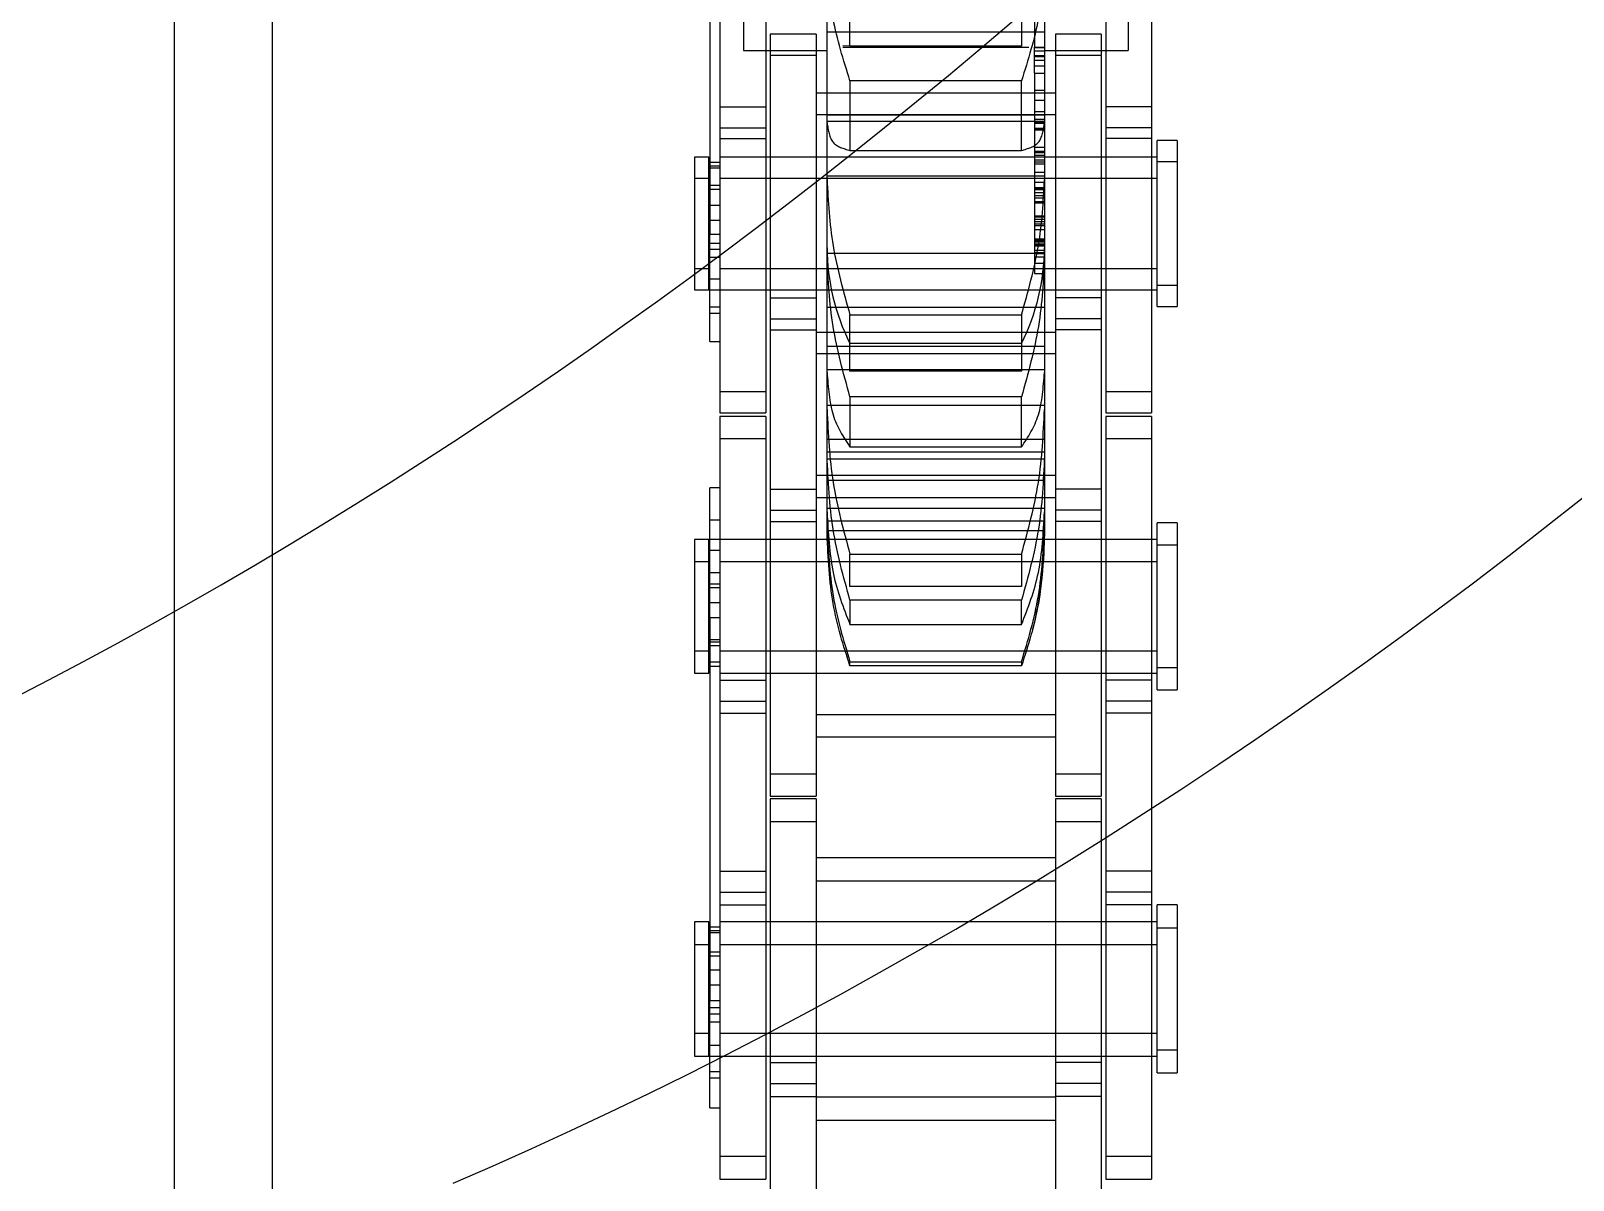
# Model space of a CAD drawing. Header units: metres. Extents: x 0 to 63075, y 0 to 44550.
# Drawn here: x 13773.7 to 13824.9, y 27537.9 to 27575.9 of the extents above; entities that cross this region are included whole.
import ezdxf

# ---------------------------------------------------------------- set-up
doc = ezdxf.new("R2010")
doc.units = ezdxf.units.M
doc.header["$LTSCALE"] = 75
doc.linetypes.add('HIDDEN2', pattern=[4.7625, 3.175, -1.5875])
for name, color, linetype in [('SDM', 7, 'Continuous'), ('SL1', 8, 'Continuous'), ('SL4', 4, 'Continuous'), ('ST1', 7, 'HIDDEN2')]:
    doc.layers.add(name, color=color, linetype=linetype)

# ---------------------------------------------------------------- blocks, each defined once
blk = doc.blocks.new('A$C1d93b9d1')
at = {"layer": 'SL1'}
for centre, major_axis, start_param, end_param in [((5493.801, 3399.354), (-75.435, -153.963), 0.687373, 4.019336), ((5517.661, 3387.663), (-75.435, -153.963), 0.687373, 3.141593), ((5517.661, 3387.663), (75.435, 153.963), 3.828966, 6.283185), ((5541.521, 3375.973), (75.435, 153.963), 3.828966, 6.283185)]:
    blk.add_ellipse(centre, major_axis=major_axis, ratio=0.705012, start_param=start_param, end_param=end_param, dxfattribs=at)
blk = doc.blocks.new('A$C429c7d53')
at = {"layer": 'SL4'}
blk.add_line((57.76, 215), (57.76, 1004.763), dxfattribs=at)
at = {"layer": 'ST1'}
for p, q in [((57.76, 215), (57.76, 1004.763)), ((60.997, 1004.763), (60.997, 4.763)), ((76.625, 519.074), (76.625, 485.219)), ((89.375, 519.074), (89.375, 485.219)), ((75.511, 491.837), (75.511, 479.137)), ((75.843, 488.662), (75.843, 482.312)), ((77.363, 488.662), (77.363, 482.312)), ((88.637, 488.662), (88.637, 482.312)), ((90.157, 488.662), (90.157, 482.312)), ((79.395, 482.829), (79.395, 488.142)), ((86.605, 488.142), (86.605, 482.829)), ((80.157, 485.373), (80.157, 487.815)), ((85.843, 487.815), (85.843, 485.373)), ((86.605, 485.833), (79.395, 485.833)), ((86.27, 486.187), (86.27, 485.331)), ((77.515, 485.766), (77.515, 485.057)), ((79.035, 485.766), (77.515, 485.766)), ((79.035, 485.766), (79.035, 485.057)), ((80.157, 485.373), (79.915, 485.383)), ((79.915, 485.338), (86.085, 485.338)), ((85.843, 485.373), (80.157, 485.373)), ((86.27, 485.331), (86.605, 485.331)), ((86.27, 485.215), (86.27, 485.331)), ((86.27, 485.324), (86.605, 485.324)), ((86.965, 485.766), (86.965, 485.057)), ((88.485, 485.766), (86.965, 485.766)), ((88.485, 485.766), (88.485, 485.057)), ((76.625, 485.219), (79.395, 485.219)), ((77.515, 485.057), (77.515, 475.962)), ((79.035, 485.057), (77.515, 485.057)), ((79.035, 485.057), (79.035, 475.962)), ((86.27, 484.904), (86.27, 485.215)), ((86.27, 485.215), (86.605, 485.215)), ((86.27, 485.053), (86.605, 485.053)), ((86.27, 485.029), (86.605, 485.029)), ((86.27, 484.905), (86.605, 484.905)), ((86.27, 484.904), (86.605, 484.904)), ((86.27, 484.711), (86.27, 484.904)), ((86.605, 485.219), (89.375, 485.219)), ((86.965, 485.057), (86.965, 475.962)), ((88.485, 485.057), (86.965, 485.057)), ((88.485, 485.057), (88.485, 475.962)), ((86.27, 484.711), (86.605, 484.711)), ((86.27, 484.471), (86.27, 484.711)), ((86.27, 484.471), (86.27, 483.202)), ((86.27, 484.471), (86.605, 484.471)), ((86.965, 483.806), (79.035, 483.806)), ((80.157, 484.218), (80.157, 481.915)), ((85.843, 484.218), (80.157, 484.218)), ((85.843, 481.915), (85.843, 484.218)), ((86.27, 483.912), (86.605, 483.912)), ((86.27, 483.824), (86.605, 483.824)), ((75.843, 483.36), (77.363, 483.36)), ((86.27, 483.574), (86.605, 483.574)), ((90.157, 483.36), (88.637, 483.36)), ((86.965, 483.097), (79.035, 483.097)), ((86.605, 483.077), (79.395, 483.077)), ((86.605, 482.873), (79.395, 482.873)), ((79.395, 478.492), (79.395, 482.829)), ((86.27, 483.202), (86.27, 482.851)), ((86.27, 483.202), (86.605, 483.202)), ((86.27, 482.951), (86.605, 482.951)), ((86.27, 482.851), (86.605, 482.851)), ((86.27, 482.851), (86.27, 482.814)), ((86.27, 482.814), (86.605, 482.814)), ((86.27, 482.814), (86.27, 482.655)), ((86.605, 482.829), (86.605, 478.492)), ((75.843, 482.665), (77.363, 482.665)), ((75.843, 482.312), (77.363, 482.312)), ((75.843, 482.312), (75.843, 473.217)), ((77.363, 482.312), (77.363, 473.217)), ((86.27, 482.655), (86.27, 482.021)), ((86.27, 482.655), (86.605, 482.655)), ((86.27, 482.601), (86.605, 482.601)), ((86.27, 482.599), (86.605, 482.599)), ((90.157, 482.665), (88.637, 482.665)), ((90.157, 482.312), (88.637, 482.312)), ((88.637, 482.312), (88.637, 473.217)), ((90.157, 482.312), (90.157, 473.217)), ((90.342, 481.535), (90.342, 482.244)), ((91, 482.244), (90.342, 482.244)), ((91, 482.244), (91, 481.535)), ((75, 481.691), (75, 480.982)), ((75.474, 481.691), (75, 481.691)), ((75.474, 481.686), (75.474, 481.691)), ((75.474, 480.982), (75.474, 481.686)), ((77.363, 481.691), (75.843, 481.691)), ((90.342, 481.691), (75.843, 481.691)), ((79.035, 481.691), (77.515, 481.691)), ((86.965, 481.691), (79.035, 481.691)), ((80.157, 481.915), (85.843, 481.915)), ((86.27, 482.021), (86.27, 481.841)), ((86.27, 482.021), (86.605, 482.021)), ((86.27, 481.89), (86.605, 481.89)), ((86.27, 481.841), (86.27, 481.185)), ((86.27, 481.841), (86.605, 481.841)), ((86.27, 481.75), (86.605, 481.75)), ((88.485, 481.691), (86.965, 481.691)), ((90.157, 481.691), (88.637, 481.691)), ((75.843, 481.322), (75.474, 481.322)), ((75.511, 481.522), (75.843, 481.522)), ((75.511, 481.399), (75.843, 481.399)), ((86.27, 481.605), (86.605, 481.605)), ((86.27, 481.538), (86.605, 481.538)), ((86.27, 481.471), (86.605, 481.471)), ((86.27, 481.185), (86.27, 478.372)), ((86.605, 481.185), (86.27, 481.185)), ((90.342, 476.738), (90.342, 481.535)), ((91, 481.535), (90.342, 481.535)), ((91, 481.535), (91, 476.738)), ((75, 480.982), (75, 477.292)), ((75.474, 480.982), (75, 480.982)), ((75.474, 477.292), (75.474, 480.982)), ((75.511, 480.756), (75.843, 480.756)), ((77.363, 480.982), (75.843, 480.982)), ((90.342, 480.982), (75.843, 480.982)), ((79.035, 480.982), (77.515, 480.982)), ((86.965, 480.982), (79.035, 480.982)), ((86.605, 481.059), (79.395, 481.059)), ((86.605, 480.85), (86.27, 480.85)), ((86.27, 480.688), (86.605, 480.688)), ((88.485, 480.982), (86.965, 480.982)), ((90.157, 480.982), (88.637, 480.982)), ((75.843, 480.613), (75.474, 480.613)), ((86.27, 480.651), (86.605, 480.651)), ((86.27, 480.619), (86.605, 480.619)), ((86.27, 480.519), (86.605, 480.519)), ((86.27, 480.423), (86.605, 480.423)), ((86.27, 480.337), (86.605, 480.337)), ((86.27, 480.337), (86.605, 480.337)), ((86.27, 480.217), (86.605, 480.217)), ((86.27, 480.176), (86.605, 480.176)), ((75.511, 480.093), (75.843, 480.093)), ((86.27, 479.741), (86.605, 479.741)), ((86.27, 479.717), (86.605, 479.717)), ((75.511, 479.599), (75.843, 479.599)), ((75.511, 479.137), (75.843, 479.137)), ((75.511, 475.585), (75.511, 479.137)), ((86.27, 479.635), (86.605, 479.635)), ((86.27, 479.554), (86.605, 479.554)), ((86.27, 479.48), (86.605, 479.48)), ((86.27, 479.422), (86.605, 479.422)), ((86.27, 479.288), (86.605, 479.288)), ((75.511, 478.844), (75.843, 478.844)), ((75.511, 478.639), (75.843, 478.639)), ((86.27, 478.984), (86.605, 478.984)), ((86.27, 478.976), (86.605, 478.976)), ((86.27, 478.955), (86.605, 478.955)), ((86.27, 478.928), (86.605, 478.928)), ((86.27, 478.89), (86.605, 478.89)), ((86.27, 478.882), (86.605, 478.882)), ((86.27, 478.822), (86.605, 478.822)), ((86.27, 478.809), (86.605, 478.809)), ((86.27, 478.769), (86.605, 478.769)), ((86.27, 478.754), (86.605, 478.754)), ((75.474, 478.37), (75.843, 478.37)), ((86.605, 478.492), (79.395, 478.492)), ((79.395, 478.374), (79.395, 478.492)), ((79.395, 474.558), (79.395, 478.374)), ((86.605, 478.6), (86.27, 478.6)), ((86.27, 478.534), (86.605, 478.534)), ((86.27, 478.496), (86.605, 478.496)), ((86.605, 478.372), (86.27, 478.372)), ((86.27, 478.372), (86.27, 477.839)), ((86.27, 478.173), (86.605, 478.173)), ((86.605, 478.492), (86.605, 478.374)), ((86.605, 478.374), (86.605, 474.558)), ((75, 478.001), (75.474, 478.001)), ((75.474, 477.661), (75.843, 477.661)), ((75.843, 478.001), (77.363, 478.001)), ((75.843, 478.001), (90.342, 478.001)), ((77.515, 478.001), (79.035, 478.001)), ((79.035, 478.001), (86.965, 478.001)), ((86.27, 477.839), (86.605, 477.839)), ((86.965, 478.001), (88.485, 478.001)), ((88.637, 478.001), (90.157, 478.001)), ((75, 477.292), (75.474, 477.292)), ((75.511, 477.292), (77.363, 477.292)), ((75.843, 477.292), (90.342, 477.292)), ((77.515, 477.292), (79.035, 477.292)), ((79.035, 477.292), (86.965, 477.292)), ((86.605, 477.282), (79.395, 477.282)), ((86.965, 477.292), (88.485, 477.292)), ((88.637, 477.292), (90.157, 477.292)), ((90.342, 477.447), (91, 477.447)), ((75.511, 476.725), (75.843, 476.725)), ((77.515, 477.026), (79.035, 477.026)), ((86.605, 476.71), (79.395, 476.71)), ((88.485, 477.026), (86.965, 477.026)), ((90.342, 476.738), (91, 476.738)), ((75.511, 476.52), (75.843, 476.52)), ((77.515, 476.331), (79.035, 476.331)), ((80.157, 475.516), (80.157, 476.468)), ((80.157, 476.468), (85.843, 476.468)), ((85.843, 476.468), (85.843, 475.516)), ((88.485, 476.331), (86.965, 476.331)), ((75.511, 475.585), (75.843, 475.585)), ((77.515, 475.962), (79.035, 475.962)), ((77.515, 475.962), (77.515, 469.612)), ((79.035, 475.962), (79.035, 469.612)), ((79.035, 475.886), (86.965, 475.886)), ((88.485, 475.962), (86.965, 475.962)), ((86.965, 475.962), (86.965, 469.612)), ((88.485, 475.962), (88.485, 469.612)), ((79.035, 475.177), (86.965, 475.177)), ((86.605, 475.415), (79.395, 475.415)), ((80.157, 474.6), (80.157, 475.516)), ((85.843, 475.516), (80.157, 475.516)), ((85.843, 475.516), (85.843, 474.6)), ((86.605, 474.641), (79.395, 474.641)), ((79.395, 471.918), (79.395, 474.558)), ((85.843, 474.6), (80.157, 474.6)), ((86.605, 474.558), (86.605, 471.918)), ((75.843, 473.926), (77.363, 473.926)), ((85.843, 473.742), (80.157, 473.742)), ((80.157, 473.742), (80.157, 472.089)), ((85.843, 472.089), (85.843, 473.742)), ((88.637, 473.926), (90.157, 473.926)), ((75.843, 473.217), (77.363, 473.217)), ((75.843, 473.096), (75.843, 472.357)), ((77.363, 473.096), (75.843, 473.096)), ((77.363, 473.096), (77.363, 472.357)), ((86.605, 473.457), (79.395, 473.457)), ((88.637, 473.217), (90.157, 473.217)), ((88.637, 473.096), (88.637, 472.357)), ((90.157, 473.096), (88.637, 473.096)), ((90.157, 473.096), (90.157, 472.357)), ((75.843, 472.357), (75.843, 463.262)), ((77.363, 472.357), (75.843, 472.357)), ((77.363, 472.357), (77.363, 463.262)), ((86.605, 472.331), (79.395, 472.331)), ((80.157, 472.089), (85.843, 472.089)), ((88.637, 472.357), (88.637, 463.262)), ((90.157, 472.357), (88.637, 472.357)), ((90.157, 472.357), (90.157, 463.262)), ((86.605, 471.918), (79.395, 471.918)), ((79.395, 471.789), (79.395, 471.918)), ((79.395, 469.93), (79.395, 471.789)), ((86.605, 471.682), (79.395, 471.682)), ((86.605, 471.918), (86.605, 471.789)), ((86.605, 471.789), (86.605, 469.93)), ((86.965, 471.136), (79.035, 471.136)), ((86.605, 470.97), (79.395, 470.97)), ((75.511, 469.668), (75.511, 470.728)), ((75.843, 470.728), (75.511, 470.728)), ((77.515, 470.691), (79.035, 470.691)), ((88.485, 470.691), (86.965, 470.691)), ((77.515, 469.996), (79.035, 469.996)), ((86.965, 470.397), (79.035, 470.397)), ((86.605, 470.042), (79.395, 470.042)), ((79.395, 469.305), (79.395, 469.93)), ((86.605, 469.93), (86.605, 469.305)), ((88.485, 469.996), (86.965, 469.996)), ((75.511, 469.668), (75.843, 469.668)), ((75.511, 466.437), (75.511, 469.668)), ((77.515, 469.612), (79.035, 469.612)), ((77.515, 469.612), (77.515, 460.517)), ((79.035, 469.612), (79.035, 460.517)), ((86.605, 469.631), (79.395, 469.631)), ((88.485, 469.612), (86.965, 469.612)), ((86.965, 469.612), (86.965, 460.517)), ((88.485, 469.612), (88.485, 460.517)), ((90.342, 468.835), (90.342, 469.575)), ((91, 469.575), (90.342, 469.575)), ((91, 469.575), (91, 468.835)), ((75, 469.021), (75, 468.282)), ((75.474, 469.021), (75, 469.021)), ((75.474, 469.017), (75.474, 469.021)), ((75.474, 468.282), (75.474, 469.017)), ((77.363, 469.021), (75.511, 469.021)), ((90.342, 469.021), (75.843, 469.021)), ((79.035, 469.021), (77.515, 469.021)), ((86.965, 469.021), (79.035, 469.021)), ((86.605, 469.305), (79.395, 469.305)), ((79.395, 469.181), (79.395, 469.305)), ((79.395, 469.155), (79.395, 469.181)), ((86.605, 469.305), (86.605, 469.181)), ((86.605, 469.181), (86.605, 469.155)), ((88.485, 469.021), (86.965, 469.021)), ((90.157, 469.021), (88.637, 469.021)), ((75.843, 468.652), (75.474, 468.652)), ((80.157, 467.464), (80.157, 468.533)), ((80.157, 468.533), (85.843, 468.533)), ((85.843, 468.533), (85.843, 467.464)), ((90.342, 464.038), (90.342, 468.835)), ((91, 468.835), (90.342, 468.835)), ((91, 468.835), (91, 464.038)), ((75, 468.282), (75, 464.592)), ((75.474, 468.282), (75, 468.282)), ((75.474, 464.592), (75.474, 468.282)), ((75.843, 467.913), (75.474, 467.913)), ((77.363, 468.282), (75.843, 468.282)), ((90.342, 468.282), (75.843, 468.282)), ((79.035, 468.282), (77.515, 468.282)), ((86.965, 468.282), (79.035, 468.282)), ((88.485, 468.282), (86.965, 468.282)), ((90.157, 468.282), (88.637, 468.282)), ((75.511, 467.544), (75.843, 467.544)), ((75.511, 467.423), (75.843, 467.423)), ((85.843, 467.464), (80.157, 467.464)), ((75.511, 466.929), (75.843, 466.929)), ((85.843, 467.008), (80.157, 467.008)), ((80.157, 467.008), (80.157, 466.203)), ((85.843, 466.203), (85.843, 467.008)), ((75.511, 466.437), (75.511, 453.737)), ((75.511, 466.437), (75.843, 466.437)), ((80.157, 466.203), (85.843, 466.203)), ((75, 465.331), (75.474, 465.331)), ((75.474, 465.7), (75.843, 465.7)), ((75.511, 465.623), (75.843, 465.623)), ((75.511, 465.5), (75.843, 465.5)), ((75.843, 465.331), (77.363, 465.331)), ((75.843, 465.331), (90.342, 465.331)), ((77.515, 465.331), (79.035, 465.331)), ((79.035, 465.331), (86.965, 465.331)), ((86.965, 465.331), (88.485, 465.331)), ((88.637, 465.331), (90.157, 465.331)), ((75.474, 464.961), (75.843, 464.961)), ((75.511, 464.818), (75.843, 464.818)), ((80.157, 464.828), (80.157, 464.968)), ((80.157, 464.968), (85.843, 464.968)), ((85.843, 464.828), (80.157, 464.828)), ((85.843, 464.968), (85.843, 464.828)), ((75, 464.592), (75.474, 464.592)), ((75.843, 464.592), (77.363, 464.592)), ((75.843, 464.592), (90.342, 464.592)), ((75.843, 464.356), (77.363, 464.356)), ((77.515, 464.592), (79.035, 464.592)), ((79.035, 464.592), (86.965, 464.592)), ((86.965, 464.592), (88.485, 464.592)), ((88.637, 464.592), (90.157, 464.592)), ((90.157, 464.356), (88.637, 464.356)), ((90.342, 464.778), (91, 464.778)), ((90.342, 464.038), (91, 464.038)), ((75.843, 463.662), (77.363, 463.662)), ((90.157, 463.662), (88.637, 463.662)), ((75.843, 463.262), (77.363, 463.262)), ((75.843, 463.262), (75.843, 456.912)), ((77.363, 463.262), (77.363, 456.912)), ((79.035, 463.216), (86.965, 463.216)), ((90.157, 463.262), (88.637, 463.262)), ((88.637, 463.262), (88.637, 456.912)), ((90.157, 463.262), (90.157, 456.912)), ((79.035, 462.477), (86.965, 462.477)), ((77.515, 461.256), (79.035, 461.256)), ((86.965, 461.256), (88.485, 461.256)), ((77.515, 460.517), (79.035, 460.517)), ((77.515, 460.427), (77.515, 459.657)), ((79.035, 460.427), (77.515, 460.427)), ((79.035, 460.427), (79.035, 459.657)), ((86.965, 460.517), (88.485, 460.517)), ((86.965, 460.427), (86.965, 459.657)), ((88.485, 460.427), (86.965, 460.427)), ((88.485, 460.427), (88.485, 459.657)), ((77.515, 459.657), (77.515, 450.562)), ((79.035, 459.657), (77.515, 459.657)), ((79.035, 459.657), (79.035, 450.562)), ((86.965, 459.657), (86.965, 450.562)), ((88.485, 459.657), (86.965, 459.657)), ((88.485, 459.657), (88.485, 450.562)), ((86.965, 458.467), (79.035, 458.467)), ((75.843, 458.022), (77.363, 458.022)), ((86.965, 457.697), (79.035, 457.697)), ((90.157, 458.022), (88.637, 458.022)), ((75.843, 457.327), (77.363, 457.327)), ((90.157, 457.327), (88.637, 457.327)), ((75.843, 456.912), (77.363, 456.912)), ((75.843, 456.912), (75.843, 447.817)), ((77.363, 456.912), (77.363, 447.817)), ((90.157, 456.912), (88.637, 456.912)), ((88.637, 456.912), (88.637, 447.817)), ((90.157, 456.912), (90.157, 447.817)), ((90.342, 456.135), (90.342, 456.906)), ((91, 456.906), (90.342, 456.906)), ((91, 456.906), (91, 456.135)), ((75, 456.352), (75, 455.582)), ((75.474, 456.352), (75, 456.352)), ((75.474, 456.348), (75.474, 456.352)), ((75.474, 455.582), (75.474, 456.348)), ((75.511, 456.184), (75.843, 456.184)), ((77.363, 456.352), (75.843, 456.352)), ((90.342, 456.352), (75.843, 456.352)), ((79.035, 456.352), (77.515, 456.352)), ((86.965, 456.352), (79.035, 456.352)), ((88.485, 456.352), (86.965, 456.352)), ((90.157, 456.352), (88.637, 456.352)), ((90.342, 451.338), (90.342, 456.135)), ((91, 456.135), (90.342, 456.135)), ((91, 456.135), (91, 451.338)), ((75.843, 455.983), (75.474, 455.983)), ((75.511, 456.061), (75.843, 456.061)), ((75, 455.582), (75, 451.892)), ((75.474, 455.582), (75, 455.582)), ((75.474, 451.892), (75.474, 455.582)), ((75.843, 455.213), (75.474, 455.213)), ((75.511, 455.356), (75.843, 455.356)), ((77.363, 455.582), (75.843, 455.582)), ((90.342, 455.582), (75.843, 455.582)), ((79.035, 455.582), (77.515, 455.582)), ((86.965, 455.582), (79.035, 455.582)), ((88.485, 455.582), (86.965, 455.582)), ((90.157, 455.582), (88.637, 455.582)), ((75.511, 454.754), (75.843, 454.754)), ((75.511, 454.26), (75.843, 454.26)), ((75.511, 453.737), (75.843, 453.737)), ((75.511, 450.185), (75.511, 453.737)), ((75.511, 453.505), (75.843, 453.505)), ((75.511, 453.3), (75.843, 453.3)), ((75, 452.662), (75.474, 452.662)), ((75.474, 453.031), (75.843, 453.031)), ((75.843, 452.662), (77.363, 452.662)), ((75.843, 452.662), (90.342, 452.662)), ((77.515, 452.662), (79.035, 452.662)), ((79.035, 452.662), (86.965, 452.662)), ((86.965, 452.662), (88.485, 452.662)), ((88.637, 452.662), (90.157, 452.662)), ((75.474, 452.261), (75.843, 452.261)), ((90.342, 452.109), (91, 452.109)), ((75, 451.892), (75.474, 451.892)), ((75.511, 451.892), (77.363, 451.892)), ((75.843, 451.892), (90.342, 451.892)), ((77.515, 451.892), (79.035, 451.892)), ((77.515, 451.687), (79.035, 451.687)), ((79.035, 451.892), (86.965, 451.892)), ((86.965, 451.892), (88.485, 451.892)), ((88.485, 451.687), (86.965, 451.687)), ((88.637, 451.892), (90.157, 451.892)), ((75.511, 451.387), (75.843, 451.387)), ((75.511, 451.181), (75.843, 451.181)), ((90.342, 451.338), (91, 451.338)), ((77.515, 450.992), (79.035, 450.992)), ((77.515, 450.562), (79.035, 450.562)), ((77.515, 450.562), (77.515, 444.212)), ((79.035, 450.562), (79.035, 444.212)), ((79.035, 450.547), (86.965, 450.547)), ((88.485, 450.992), (86.965, 450.992)), ((88.485, 450.562), (86.965, 450.562)), ((86.965, 450.562), (86.965, 444.212)), ((88.485, 450.562), (88.485, 444.212)), ((75.511, 450.185), (75.843, 450.185)), ((79.035, 449.777), (86.965, 449.777)), ((75.843, 448.587), (77.363, 448.587)), ((88.637, 448.587), (90.157, 448.587)), ((75.843, 447.817), (77.363, 447.817)), ((88.637, 447.817), (90.157, 447.817))]:
    blk.add_line(p, q, dxfattribs=at)
for centre, radius, start, end in [((86.518, 478.722), 7.123, 180.2648, 206.7448), ((79.482, 478.722), 7.123, 333.2552, 359.7352), ((73.906, 469.155), 12.699, 345.6953, 0)]:
    blk.add_arc(centre, radius, start, end, dxfattribs=at)
for points, knots in [([(80.157, 484.218), (79.941, 484.915), (79.508, 486.308), (79.433, 487.531), (79.395, 488.142)], [0, 0, 0, 0, 0.500133, 1, 1, 1, 1]), ([(86.605, 488.142), (86.567, 487.532), (86.492, 486.309), (86.06, 484.916), (85.843, 484.218)], [0, 0, 0, 0, 0.499098, 1, 1, 1, 1]), ([(79.395, 482.829), (79.433, 482.582), (79.508, 482.087), (79.94, 481.973), (80.157, 481.915)], [0, 0, 0, 0, 0.4994185, 1, 1, 1, 1]), ([(85.843, 481.915), (86.059, 481.973), (86.492, 482.087), (86.567, 482.582), (86.605, 482.829)], [0, 0, 0, 0, 0.500261, 1, 1, 1, 1]), ([(79.395, 480.947), (79.433, 480.223), (79.508, 478.77), (79.94, 477.236), (80.157, 476.468)], [0, 0, 0, 0, 0.499098, 1, 1, 1, 1]), ([(85.843, 476.468), (86.059, 477.235), (86.492, 478.769), (86.567, 480.221), (86.605, 480.947)], [0, 0, 0, 0, 0.500133, 1, 1, 1, 1]), ([(80.157, 473.742), (79.941, 474.526), (79.508, 476.091), (79.433, 477.613), (79.395, 478.374)], [0, 0, 0, 0, 0.500261, 1, 1, 1, 1]), ([(86.605, 478.374), (86.567, 477.614), (86.492, 476.092), (86.06, 474.526), (85.843, 473.742)], [0, 0, 0, 0, 0.499419, 1, 1, 1, 1]), ([(79.395, 474.558), (79.433, 474.059), (79.508, 473.06), (79.94, 472.413), (80.157, 472.089)], [0, 0, 0, 0, 0.499098, 1, 1, 1, 1]), ([(85.843, 472.089), (86.059, 472.412), (86.492, 473.06), (86.567, 474.059), (86.605, 474.558)], [0, 0, 0, 0, 0.500133, 1, 1, 1, 1]), ([(79.395, 473.33), (79.433, 472.519), (79.508, 470.895), (79.941, 469.321), (80.157, 468.533)], [0, 0, 0, 0, 0.499459, 1, 1, 1, 1]), ([(85.843, 468.533), (86.059, 469.321), (86.492, 470.895), (86.567, 472.519), (86.605, 473.33)], [0, 0, 0, 0, 0.500533, 1, 1, 1, 1]), ([(80.157, 467.008), (79.941, 467.784), (79.508, 469.333), (79.433, 470.971), (79.395, 471.789)], [0, 0, 0, 0, 0.500514, 1, 1, 1, 1]), ([(86.605, 471.789), (86.567, 470.971), (86.492, 469.333), (86.059, 467.784), (85.843, 467.008)], [0, 0, 0, 0, 0.499479, 1, 1, 1, 1]), ([(79.395, 469.93), (79.433, 469.239), (79.508, 467.857), (79.94, 466.755), (80.157, 466.203)], [0, 0, 0, 0, 0.499427, 1, 1, 1, 1]), ([(85.843, 466.203), (86.059, 466.754), (86.492, 467.856), (86.567, 469.239), (86.605, 469.93)], [0, 0, 0, 0, 0.500372, 1, 1, 1, 1]), ([(79.395, 469.504), (79.433, 468.704), (79.508, 467.104), (79.941, 465.681), (80.157, 464.968)], [0, 0, 0, 0, 0.49948, 1, 1, 1, 1]), ([(85.843, 464.968), (86.059, 465.681), (86.492, 467.104), (86.567, 468.704), (86.605, 469.504)], [0, 0, 0, 0, 0.500513, 1, 1, 1, 1]), ([(80.157, 464.828), (79.941, 465.502), (79.508, 466.848), (79.433, 468.404), (79.395, 469.181)], [0, 0, 0, 0, 0.500529, 1, 1, 1, 1]), ([(86.605, 469.181), (86.567, 468.404), (86.492, 466.848), (86.059, 465.502), (85.843, 464.828)], [0, 0, 0, 0, 0.499464, 1, 1, 1, 1])]:
    blk.add_open_spline(points, degree=3, knots=knots, dxfattribs=at)

msp = doc.modelspace()

# ---------------------------------------------------------------- block references
at = {"layer": 'SDM'}
for name, p in [('A$C1d93b9d1', (8259.513, 24302.833)), ('A$C429c7d53', (13720.74, 27090.066))]:
    msp.add_blockref(name, p, dxfattribs=at)

doc.saveas('drawing.dxf')
